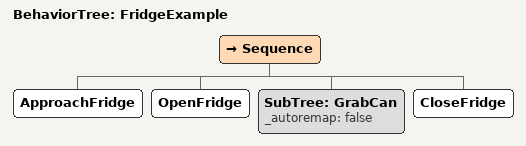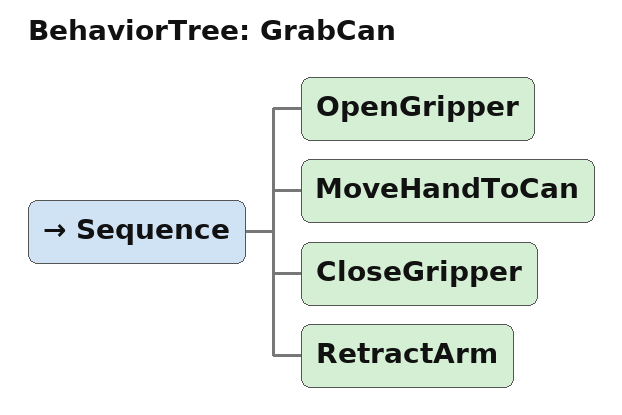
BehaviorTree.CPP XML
<?xml version="1.0" encoding="UTF-8"?>
<root BTCPP_format="4">
  <BehaviorTree ID="FridgeExample">
    <Sequence>
      <ApproachFridge/>
      <OpenFridge/>
      <SubTree ID="GrabCan"
               _autoremap="false"/>
      <CloseFridge/>
    </Sequence>
  </BehaviorTree>

  <BehaviorTree ID="GrabCan">
    <Sequence>
      <OpenGripper/>
      <MoveHandToCan/>
      <CloseGripper/>
      <RetractArm/>
    </Sequence>
  </BehaviorTree>

</root>
